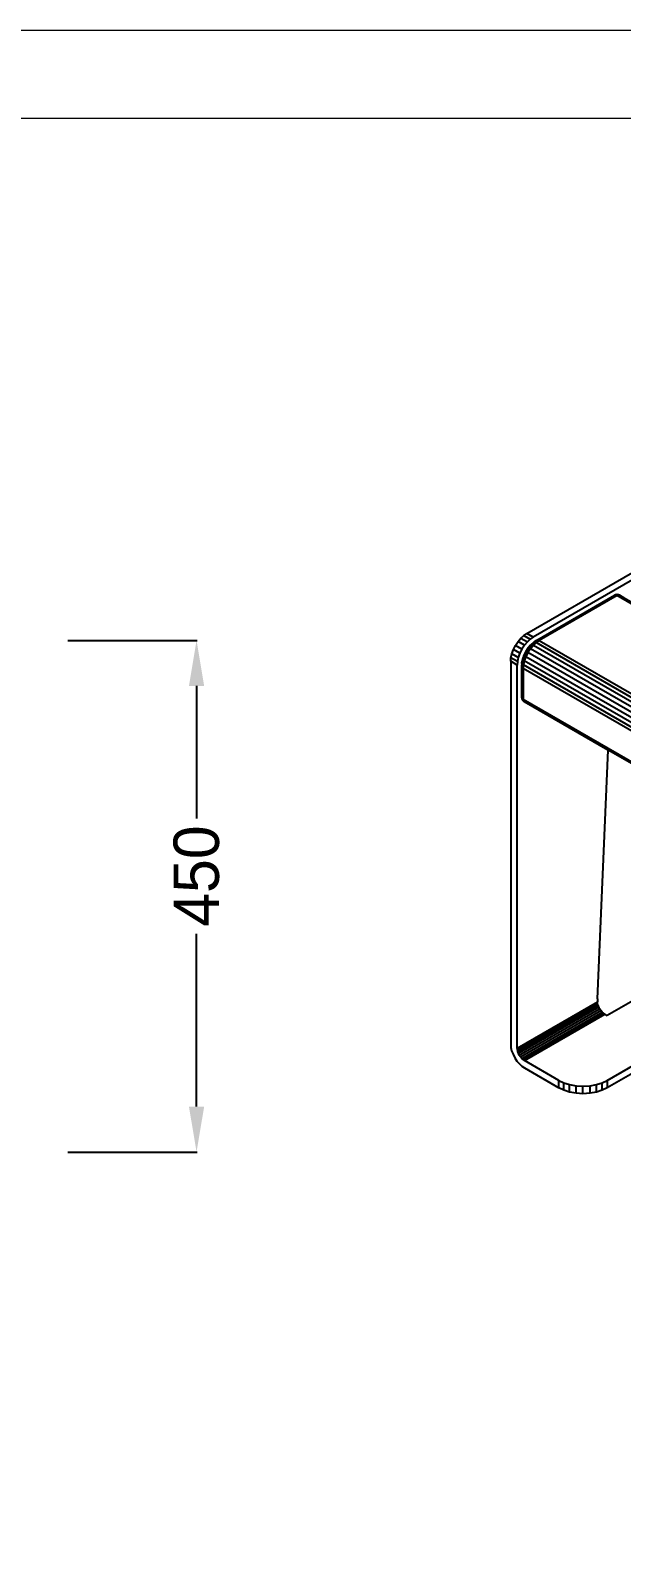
# Model space of a CAD drawing. Header units: millimetres. Extents: x 153 to 4750, y 92 to 3343.
# Drawn here: x 2383 to 2903, y 2012 to 3343 of the extents above; entities that cross this region are included whole.
import ezdxf

# ---------------------------------------------------------------- set-up
doc = ezdxf.new("R2010")
doc.units = ezdxf.units.MM
doc.header["$PDSIZE"] = -1
doc.layers.add('DIMS', color=1, linetype='Continuous')
doc.layers.add('tabelka', color=155, linetype='Continuous')
doc.styles.get("Standard").update_dxf_attribs({"font": 'Gothic.ttf'})
doc.dimstyles.new('ISO-25', dxfattribs={"dimtxt": 2.5, "dimasz": 2.5, "dimexe": 1.25, "dimexo": 0.625, "dimtad": 1, "dimtxsty": 'Standard', "dimcen": 2.5, "dimadec": 0, "dimazin": 0, "dimtfac": 1, "dimtmove": 0, "dimatfit": 3, "dimfxl": 1, "dimarcsym": 0})

# ---------------------------------------------------------------- blocks, each defined once
blk = doc.blocks.new('*D12')
at = {"layer": 'Defpoints', "color": 0, "transparency": 16777216}
for p in [(2415.2, 2805.5), (2415.2, 2355.2), (2529, 2355.2)]:
    blk.add_point(p, dxfattribs=at)
at = {"layer": 'DIMS', "color": 0, "lineweight": -2, "transparency": 16777216}
for p, q in [((2415.7, 2805.5), (2529.5, 2805.5)), ((2529, 2765.5), (2529, 2648.8)), ((2529, 2395.2), (2529, 2547.4)), ((2415.7, 2355.2), (2529.5, 2355.2))]:
    blk.add_line(p, q, dxfattribs=at)
at = {"layer": 'DIMS', "color": 0, "transparency": 16777216}
for points in [[(2522.3, 2765.5), (2535.7, 2765.5), (2529, 2805.5)], [(2522.3, 2395.2), (2535.7, 2395.2), (2529, 2355.2)]]:
    blk.add_solid(points, dxfattribs=at)
at = {"layer": 'DIMS', "color": 0, "transparency": 16777216, "insert": (2529, 2598.1), "char_height": 40, "attachment_point": 5, "rotation": 90}
blk.add_mtext('450', dxfattribs=at)

msp = doc.modelspace()

# ---------------------------------------------------------------- linework, layer by layer
for p, q in [((2819.7, 2811.7), (3036.8, 2937)), ((3042.5, 2933.8), (2825.4, 2808.4)), ((2828.2, 2805.6), (2896.8, 2845.2)), ((2828.8, 2805.8), (2897.3, 2845.4)), ((2829.4, 2805.8), (2898, 2845.4)), ((2830.1, 2805.7), (2898.6, 2845.3)), ((2899.3, 2845), (2830.7, 2805.4)), ((2897.2, 2845.4), (2896.8, 2845.2)), ((2896.8, 2845.2), (2897.3, 2845.4)), ((2897.9, 2845.7), (2897.2, 2845.4)), ((2897.9, 2845.7), (2897.3, 2845.4)), ((2897.3, 2845.4), (2898, 2845.4)), ((2898.4, 2845.8), (2897.9, 2845.7)), ((2898.6, 2845.7), (2897.9, 2845.7)), ((2898.6, 2845.7), (2898, 2845.4)), ((2898, 2845.4), (2898.6, 2845.3)), ((2898.4, 2845.8), (2899.2, 2845.9)), ((2899.2, 2845.9), (2898.6, 2845.7)), ((2899.3, 2845.6), (2898.6, 2845.7)), ((2899.3, 2845.6), (2898.6, 2845.3)), ((2898.6, 2845.3), (2899.3, 2845)), ((2899.2, 2845.9), (2899.9, 2845.7)), ((2899.8, 2845.8), (2899.2, 2845.9)), ((2899.9, 2845.7), (2899.3, 2845.6)), ((2899.3, 2845.6), (2899.9, 2845.3)), ((2899.9, 2845.3), (2899.3, 2845)), ((4165, 2114.2), (2899.3, 2845)), ((2899.8, 2845.8), (2900.5, 2845.7)), ((2900.5, 2845.7), (2899.9, 2845.7)), ((2899.9, 2845.7), (2900.6, 2845.4)), ((2900.6, 2845.4), (2899.9, 2845.3)), ((2899.9, 2845.3), (4165.6, 2114.5)), ((2901.1, 2845.5), (2900.5, 2845.7)), ((2900.5, 2845.7), (2901.2, 2845.4)), ((2900.6, 2845.4), (4166.3, 2114.7)), ((2901.2, 2845.4), (2900.6, 2845.4)), ((2901.1, 2845.5), (2901.8, 2845.2)), ((2901.2, 2845.4), (4166.9, 2114.7)), ((2901.8, 2845.2), (2901.2, 2845.4)), ((2901.8, 2845.2), (2904.9, 2843.4)), ((2812, 2804.6), (2814.5, 2807.5)), ((2814.5, 2807.5), (2817.2, 2809.9)), ((2814.5, 2807.5), (2820.2, 2804.3)), ((2817.2, 2809.9), (2819.7, 2811.7)), ((2817.2, 2809.9), (2822.8, 2806.7)), ((2825.4, 2808.4), (2819.7, 2811.7)), ((2825.4, 2808.4), (2822.8, 2806.7)), ((2806.6, 2793.8), (2807.9, 2797.5)), ((2807.9, 2797.5), (2809.7, 2801.1)), ((2813.6, 2794.2), (2807.9, 2797.5)), ((2809.7, 2801.1), (2812, 2804.6)), ((2815.4, 2797.9), (2809.7, 2801.1)), ((2817.7, 2801.3), (2812, 2804.6)), ((2815.4, 2797.9), (2813.6, 2794.2)), ((2817.7, 2801.3), (2815.4, 2797.9)), ((2818.9, 2795.9), (2817.2, 2792.6)), ((2818.9, 2795.8), (2817.2, 2792.4)), ((2819.2, 2795.7), (2817.4, 2792.2)), ((2820.2, 2804.3), (2817.7, 2801.3)), ((2819.6, 2795.5), (2817.8, 2791.9)), ((2820.1, 2795.2), (2818.3, 2791.5)), ((2821, 2799), (2818.9, 2795.8)), ((2820.9, 2798.9), (2818.9, 2795.9)), ((2818.9, 2795.9), (2818.9, 2795.8)), ((2818.9, 2795.8), (2819.2, 2795.7)), ((2820.7, 2794.8), (2818.9, 2791.1)), ((2821.3, 2799), (2819.2, 2795.7)), ((2819.2, 2795.7), (2819.6, 2795.5)), ((2821.8, 2798.8), (2819.6, 2795.5)), ((2819.6, 2795.5), (2820.1, 2795.2)), ((2822.3, 2798.6), (2820.1, 2795.2)), ((2820.1, 2795.2), (2820.7, 2794.8)), ((2822.8, 2806.7), (2820.2, 2804.3)), ((2823, 2798.2), (2820.7, 2794.8)), ((4086.4, 2064), (2820.7, 2794.8)), ((2823.1, 2801.5), (2820.9, 2798.9)), ((2820.9, 2798.9), (2821, 2799)), ((2823.4, 2801.8), (2821, 2799)), ((2821, 2799), (2821.3, 2799)), ((2823.8, 2801.8), (2821.3, 2799)), ((2821.3, 2799), (2821.8, 2798.8)), ((2824.3, 2801.8), (2821.8, 2798.8)), ((2821.8, 2798.8), (2822.3, 2798.6)), ((2824.9, 2801.5), (2822.3, 2798.6)), ((2822.3, 2798.6), (2823, 2798.2)), ((2825.5, 2801.2), (2823, 2798.2)), ((4088.7, 2067.5), (2823, 2798.2)), ((2823.1, 2801.5), (2823.4, 2801.8)), ((2825.5, 2803.7), (2823.4, 2801.8)), ((2823.4, 2801.8), (2823.8, 2801.8)), ((2826.3, 2804.1), (2823.8, 2801.8)), ((2823.8, 2801.8), (2824.3, 2801.8)), ((2826.9, 2804.1), (2824.3, 2801.8)), ((2824.3, 2801.8), (2824.9, 2801.5)), ((2827.5, 2803.9), (2824.9, 2801.5)), ((2824.9, 2801.5), (2825.5, 2801.2)), ((2825.5, 2803.7), (2825.8, 2804)), ((2828.1, 2803.6), (2825.5, 2801.2)), ((4091.2, 2070.4), (2825.5, 2801.2)), ((2828.2, 2805.6), (2825.8, 2804)), ((2825.8, 2804), (2826.3, 2804.1)), ((2828.8, 2805.8), (2826.3, 2804.1)), ((2826.3, 2804.1), (2826.9, 2804.1)), ((2829.4, 2805.8), (2826.9, 2804.1)), ((2826.9, 2804.1), (2827.5, 2803.9)), ((2830.1, 2805.7), (2827.5, 2803.9)), ((2828.1, 2803.6), (2827.5, 2803.9)), ((2830.7, 2805.4), (2828.1, 2803.6)), ((4093.8, 2072.8), (2828.1, 2803.6)), ((2828.2, 2805.6), (2828.8, 2805.8)), ((2828.8, 2805.8), (2829.4, 2805.8)), ((2829.4, 2805.8), (2830.1, 2805.7)), ((2830.1, 2805.7), (2830.7, 2805.4)), ((2830.7, 2805.4), (4096.4, 2074.6)), ((2805.6, 2787.2), (2805.8, 2790.3)), ((2805.6, 2787.2), (2805.6, 2450)), ((2811.2, 2783.9), (2805.6, 2787.2)), ((2805.8, 2790.3), (2806.6, 2793.8)), ((2811.5, 2787), (2805.8, 2790.3)), ((2812.2, 2790.5), (2806.6, 2793.8)), ((2811.5, 2787), (2811.2, 2783.9)), ((2811.2, 2446.7), (2811.2, 2783.9)), ((2812.2, 2790.5), (2811.5, 2787)), ((2813.6, 2794.2), (2812.2, 2790.5)), ((2815.3, 2785.8), (2815.1, 2782.9)), ((2815.1, 2782.9), (2815.2, 2782.3)), ((2815.1, 2782.9), (2815.1, 2756)), ((2815.4, 2785.3), (2815.2, 2782.3)), ((2815.2, 2782.3), (2815.5, 2781.8)), ((2815.2, 2782.3), (2815.2, 2755.4)), ((2815.3, 2785.8), (2815.4, 2786.3)), ((2815.4, 2785.3), (2815.3, 2785.8)), ((2816, 2789), (2815.4, 2786.3)), ((2816.1, 2788.6), (2815.4, 2785.3)), ((2815.7, 2784.8), (2815.4, 2785.3)), ((2815.7, 2784.8), (2815.5, 2781.8)), ((2815.5, 2781.8), (2816, 2781.3)), ((2815.5, 2781.8), (2815.5, 2754.8)), ((2816.5, 2788.2), (2815.7, 2784.8)), ((2816.2, 2784.4), (2815.7, 2784.8)), ((2817.2, 2792.4), (2816, 2789)), ((2816.1, 2789.3), (2816, 2789)), ((2816, 2789), (2816.1, 2788.6)), ((2816.2, 2784.4), (2816, 2781.3)), ((2816, 2781.3), (2816.6, 2780.9)), ((2816, 2781.3), (2816, 2754.3)), ((2817.2, 2792.6), (2816.1, 2789.3)), ((2817.4, 2792.2), (2816.1, 2788.6)), ((2816.1, 2788.6), (2816.5, 2788.2)), ((2817, 2787.8), (2816.2, 2784.4)), ((2816.2, 2784.4), (2816.8, 2784)), ((2817.8, 2791.9), (2816.5, 2788.2)), ((2816.5, 2788.2), (2817, 2787.8)), ((2816.8, 2784), (2816.6, 2780.9)), ((2817.5, 2787.5), (2816.8, 2784)), ((4082.5, 2053.2), (2816.8, 2784)), ((2818.3, 2791.5), (2817, 2787.8)), ((2817, 2787.8), (2817.5, 2787.5)), ((2817.2, 2792.6), (2817.2, 2792.4)), ((2817.2, 2792.4), (2817.4, 2792.2)), ((2817.4, 2792.2), (2817.8, 2791.9)), ((2818.9, 2791.1), (2817.5, 2787.5)), ((4083.3, 2056.7), (2817.5, 2787.5)), ((2817.8, 2791.9), (2818.3, 2791.5)), ((2818.3, 2791.5), (2818.9, 2791.1)), ((4084.6, 2060.4), (2818.9, 2791.1)), ((2816.6, 2780.9), (2816.6, 2753.9)), ((4082.3, 2050.1), (2816.6, 2780.9)), ((2815.1, 2756), (2815.2, 2755.4)), ((2815.1, 2756), (2815.2, 2755.2)), ((2815.2, 2755.4), (2815.5, 2754.8)), ((2815.2, 2755.4), (2815.3, 2754.6)), ((2815.2, 2755.2), (2815.3, 2754.6)), ((2815.3, 2754.6), (2815.6, 2754.1)), ((2815.3, 2754.6), (2815.5, 2753.9)), ((2815.5, 2754.8), (2816, 2754.3)), ((2815.5, 2754.8), (2815.6, 2754.1)), ((2816, 2754.3), (2816.6, 2753.9)), ((2816, 2754.3), (2816, 2753.6)), ((2815.8, 2753.4), (2815.5, 2753.9)), ((2815.6, 2754.1), (2816, 2753.6)), ((2815.6, 2754.1), (2815.8, 2753.4)), ((2815.8, 2753.4), (2816.2, 2752.8)), ((2816.3, 2752.9), (2815.8, 2753.4)), ((2816.6, 2753.2), (2816, 2753.6)), ((2816, 2753.6), (2816.3, 2752.9)), ((2816.6, 2752.4), (2816.2, 2752.8)), ((2816.3, 2752.9), (2816.6, 2752.4)), ((2816.8, 2752.6), (2816.3, 2752.9)), ((2816.6, 2753.9), (4082.3, 2023.2)), ((2816.6, 2753.9), (2816.6, 2753.2)), ((4082.3, 2022.5), (2816.6, 2753.2)), ((2816.6, 2753.2), (2816.8, 2752.6)), ((2817.1, 2752), (2816.6, 2752.4)), ((2816.6, 2752.4), (2817.2, 2751.9)), ((4082.5, 2021.8), (2816.8, 2752.6)), ((2816.8, 2752.6), (2817.1, 2752)), ((2817.1, 2752), (2817.6, 2751.6)), ((4082.8, 2021.3), (2817.1, 2752)), ((2817.6, 2751.6), (2817.2, 2751.9)), ((2891.5, 2709), (2817.6, 2751.6)), ((2882, 2490), (2891.5, 2709)), ((3051.3, 2616.7), (2891.5, 2709)), ((3061.3, 2573.9), (2890.4, 2475.3)), ((2890.4, 2418.1), (3142.8, 2563.9)), ((3148.5, 2560.6), (2890.4, 2411.6)), ((2882, 2490), (2882, 2487.5)), ((2811.2, 2446.7), (2882, 2487.5)), ((2811.4, 2445.3), (2882.1, 2486.1)), ((2811.7, 2443.8), (2882.4, 2484.6)), ((2812.3, 2442.1), (2883, 2482.9)), ((2813.1, 2440.4), (2883.8, 2481.3)), ((2814.1, 2438.9), (2884.8, 2479.7)), ((2815.3, 2437.6), (2886, 2478.4)), ((2816.5, 2436.5), (2887.2, 2477.3)), ((2817.6, 2435.7), (2888.3, 2476.5)), ((2882.1, 2486.1), (2882, 2487.5)), ((2882.4, 2484.6), (2882.1, 2486.1)), ((2883, 2482.9), (2882.4, 2484.6)), ((2883.8, 2481.3), (2883, 2482.9)), ((2884.8, 2479.7), (2883.8, 2481.3)), ((2886, 2478.4), (2884.8, 2479.7)), ((2887.2, 2477.3), (2886, 2478.4)), ((2888.3, 2476.5), (2887.2, 2477.3)), ((2888.3, 2476.5), (2890.4, 2475.3)), ((2805.6, 2450), (2805.8, 2447.3)), ((2805.8, 2447.3), (2806.4, 2444.4)), ((2806.4, 2444.4), (2807.6, 2441.3)), ((2807.6, 2441.3), (2809.1, 2438.1)), ((2809.1, 2438.1), (2811, 2435.2)), ((2811, 2435.2), (2813.2, 2432.7)), ((2811.4, 2445.3), (2811.2, 2446.7)), ((2811.7, 2443.8), (2811.4, 2445.3)), ((2812.3, 2442.1), (2811.7, 2443.8)), ((2813.1, 2440.4), (2812.3, 2442.1)), ((2814.1, 2438.9), (2813.1, 2440.4)), ((2815.3, 2437.6), (2814.1, 2438.9)), ((2816.5, 2436.5), (2815.3, 2437.6)), ((2817.6, 2435.7), (2816.5, 2436.5)), ((2848, 2418.1), (2817.6, 2435.7)), ((2813.2, 2432.7), (2815.4, 2430.7)), ((2815.4, 2430.7), (2817.6, 2429.2)), ((2817.6, 2429.2), (2848, 2411.6)), ((2848, 2411.6), (2848, 2418.1)), ((2848, 2418.1), (2852.2, 2416.1)), ((2852.2, 2409.6), (2848, 2411.6)), ((2852.2, 2416.1), (2857.3, 2414.5)), ((2852.2, 2409.6), (2852.2, 2416.1)), ((2857.3, 2408), (2852.2, 2409.6)), ((2857.3, 2414.5), (2863.1, 2413.4)), ((2857.3, 2408), (2857.3, 2414.5)), ((2863.1, 2413.4), (2869.2, 2413.1)), ((2863.1, 2406.9), (2863.1, 2413.4)), ((2869.2, 2413.1), (2875.4, 2413.4)), ((2869.2, 2406.5), (2869.2, 2413.1)), ((2875.4, 2413.4), (2881.1, 2414.5)), ((2875.4, 2406.9), (2875.4, 2413.4)), ((2881.1, 2414.5), (2886.2, 2416.1)), ((2881.1, 2408), (2881.1, 2414.5)), ((2886.2, 2409.6), (2881.1, 2408)), ((2886.2, 2416.1), (2890.4, 2418.1)), ((2886.2, 2409.6), (2886.2, 2416.1)), ((2890.4, 2411.6), (2886.2, 2409.6)), ((2890.4, 2418.1), (2890.4, 2411.6)), ((2863.1, 2406.9), (2857.3, 2408)), ((2869.2, 2406.5), (2863.1, 2406.9)), ((2875.4, 2406.9), (2869.2, 2406.5)), ((2881.1, 2408), (2875.4, 2406.9))]:
    msp.add_line(p, q)
at = {"layer": 'tabelka', "lineweight": 5}
for points in [[(152.7, 3342.7), (4750.2, 3342.7), (4750.2, 91.9), (152.7, 91.9)], [(230.1, 3265.3), (4672.8, 3265.3), (4672.8, 169.3), (230.1, 169.3)]]:
    msp.add_lwpolyline(points, close=True, dxfattribs=at)

# ---------------------------------------------------------------- dimensions: what is measured, and where the dimension line sits
at = {"layer": 'DIMS'}
dim = msp.add_linear_dim(base=(2529, 2355.2), p1=(2415.2, 2805.5), p2=(2415.2, 2355.2), angle=270, text='450', dimstyle='ISO-25', override={"dimtxt": 40, "dimasz": 40, "dimexe": 0.5, "dimexo": 0.5, "dimgap": 6, "dimtad": 0, "dimtih": 1, "dimtoh": 1, "dimdec": 0, "dimzin": 0, "dimadec": 2, "dimtfac": 2, "dimtdec": 1, "dimtzin": 0}, dxfattribs=at)
dim.commit()
dim.dimension.update_dxf_attribs({"geometry": '*D12', "text_midpoint": (2529, 2598.1), "dimtype": 160, "text_rotation": 90})

doc.saveas('drawing.dxf')
